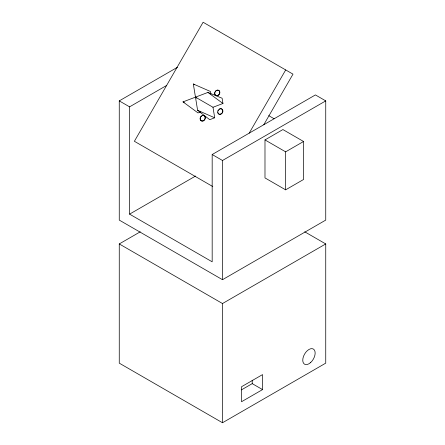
<?xml version="1.0" encoding="UTF-8"?>
<svg xmlns="http://www.w3.org/2000/svg" width="445" height="445" viewBox="0 0 445 445"><rect width="100%" height="100%" fill="white"/><g stroke="black" fill="none" stroke-linecap="round" stroke-linejoin="round"><path stroke-width="0.67" d="M249.194 133.155L285.696 69.932M263.796 124.722L292.994 74.148L203.104 22.25L134.379 141.282L212.782 186.55M166.602 85.468L129.584 106.845L129.584 214.134L212.176 261.816L212.176 154.526L315.416 94.924L325.74 100.882L325.74 220.091L222.5 279.699L119.26 220.091L119.26 100.882L177.483 67.267M129.584 214.134L195.611 176.014M212.176 154.526L222.5 160.489L325.74 100.882M264.986 139.919L282.914 129.567L303.562 141.493L303.562 179.485L285.634 189.837L264.986 177.917L264.986 139.919L285.634 151.84L303.562 141.493M304.73 231.806L325.74 243.938L325.74 363.148L222.5 422.75L119.26 363.148L119.26 243.938L140.27 231.806M119.26 243.938L222.5 303.54L325.74 243.938M241.418 389.881L252.226 383.64L262.55 389.598L262.55 374.601L241.529 386.733L241.529 401.735L262.55 389.598M200.528 111.99L198.036 112.935L183.012 101.877L207.932 92.427L222.105 98.223L222.962 103.485L212.994 107.267L195.472 97.149L196.473 98.111M212.994 107.267L214.701 117.791L209.717 119.683L197.608 110.304L193.33 83.994L210.424 91.481L210.852 94.112M183.012 101.877L184.241 102.378M197.608 110.304L214.701 117.791M268.736 115.656L274.12 118.765M119.26 100.882L129.584 106.845M207.932 92.427L222.962 103.485M193.33 83.994L194.387 84.811M285.634 151.84L285.634 189.837M252.226 380.23L252.226 383.64M222.5 160.489L222.5 279.699M222.5 303.54L222.5 422.75M215.274 91.77A2.92 2.386 -60 0 1 219.285 90.83A2.92 2.386 -60 0 1 218.395 95.263A2.92 2.386 -60 0 1 214.846 93.912M214.818 93.194A2.92 2.386 -60 0 1 214.968 92.465M220.592 108.786A2.92 2.386 -60 0 1 222.889 111.094A2.92 2.386 -60 0 1 220.57 114.27A2.92 2.386 -60 0 1 217.872 112.513M217.989 111.072A2.92 2.386 -60 0 1 218.295 110.377M219.302 109.27A2.92 2.386 -60 0 1 219.936 108.936M202.336 115.678A2.92 2.386 -60 0 1 205.29 117.836A2.92 2.386 -60 0 1 202.314 121.101A2.92 2.386 -60 0 1 200.389 117.808M200.701 117.113A2.92 2.386 -60 0 1 201.707 116.012M310.56 362.608A8.761 5.056 -60 0 0 313.336 349.036A8.761 5.056 -60 0 0 302.973 358.225A8.761 5.056 -60 0 0 310.56 362.608M217.622 95.514A2.92 2.386 -60 0 0 219.135 90.747A2.92 2.386 -60 0 0 214.818 92.382A2.92 2.386 -60 0 0 217.622 95.514M220.642 114.115A2.92 2.386 -60 0 0 222.161 109.353A2.92 2.386 -60 0 0 217.844 110.989A2.92 2.386 -60 0 0 220.642 114.115M203.042 120.856A2.92 2.386 -60 0 0 204.561 116.089A2.92 2.386 -60 0 0 200.244 117.725A2.92 2.386 -60 0 0 203.042 120.856"/></g></svg>
